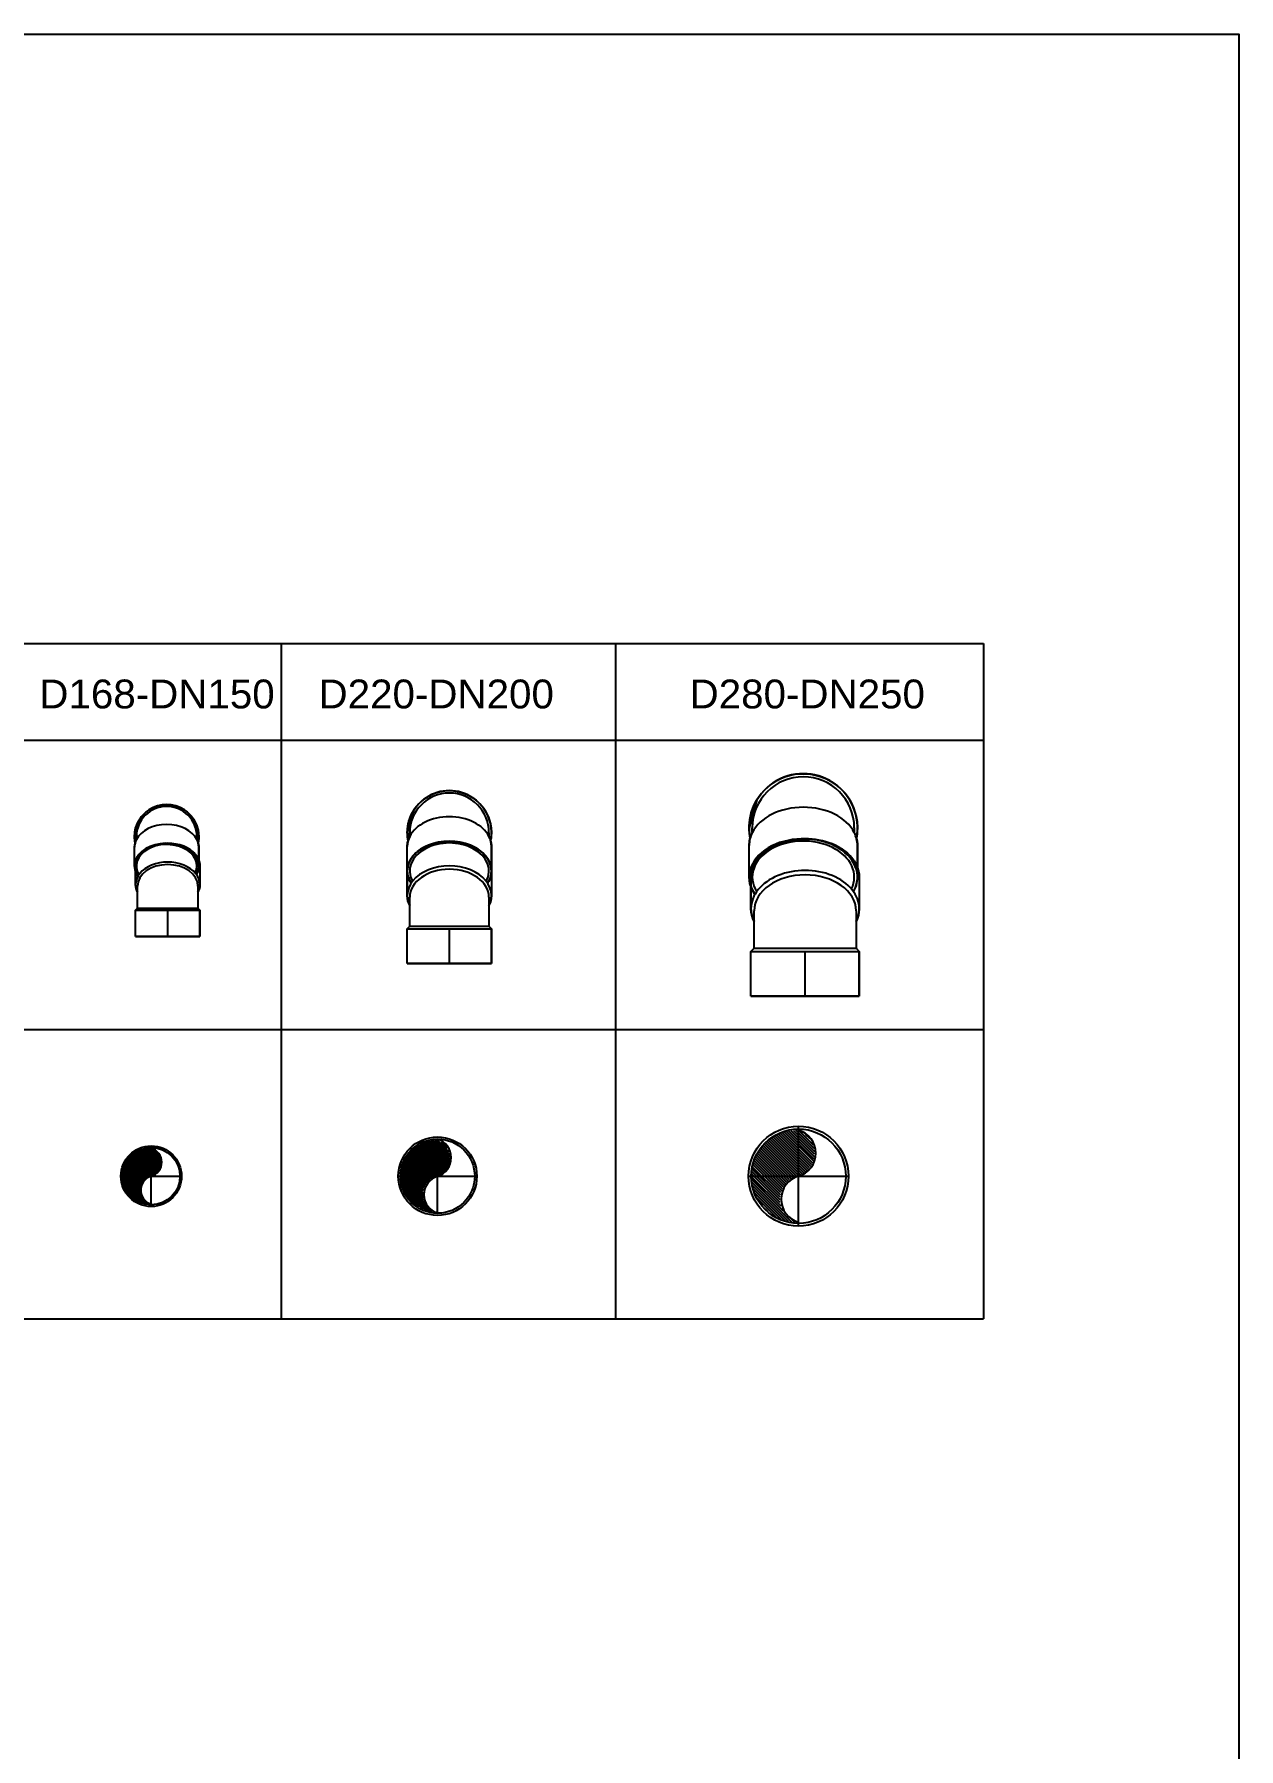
# Model space of a CAD drawing. Header units: millimetres. Extents: x 1218 to 72853, y -34712 to 16286.
# Drawn here: x 21895 to 25233, y 11533 to 16286 of the extents above; entities that cross this region are included whole.
import ezdxf
from ezdxf.enums import TextEntityAlignment as Align

# ---------------------------------------------------------------- set-up
doc = ezdxf.new("R2010")
doc.units = ezdxf.units.MM
doc.styles.get("Standard").update_dxf_attribs({"font": 'arial.ttf'})

# ---------------------------------------------------------------- blocks, each defined once
blk = doc.blocks.new('2CO45 DOWN-D168 uPVC')
for p, q in [((-77.3, 44.1), (-73.8, 49.8)), ((-73.8, 49.8), (-69.5, 55.6)), ((-69.5, 55.6), (-63.7, 62.1)), ((-63.7, 62.1), (-57.9, 67.6)), ((-57.9, 67.6), (-49.6, 73.9)), ((-49.6, 73.9), (-43.7, 77.5)), ((-43.7, 77.5), (-36, 81.4)), ((-36, 81.4), (-28.8, 84.2)), ((-28.8, 84.2), (-20.3, 86.6)), ((-20.3, 86.6), (-16.7, 87.4)), ((-16.7, 87.4), (-9.6, 88.5)), ((-9.6, 88.5), (0, 89)), ((0, 89), (9, 88.5)), ((9, 88.5), (19.8, 86.8)), ((19.8, 86.8), (28, 84.5)), ((28, 84.5), (38.4, 80.3)), ((38.4, 80.3), (48.7, 74.5)), ((48.7, 74.5), (56.4, 68.8)), ((56.4, 68.8), (61.3, 64.5)), ((61.3, 64.5), (66.4, 59.3)), ((66.4, 59.3), (69.8, 55.2)), ((69.8, 55.2), (74.8, 48.3)), ((74.8, 48.3), (78.3, 42.4)), ((-76.1, 46.1), (-89, 0)), ((-89, 0), (-88, 13)), ((-89, 0), (-88.9, 3.6)), ((-89, -3), (-89, 0)), ((-88.9, 3.6), (-88.6, 8.1)), ((-88.6, 8.1), (-88, 13.5)), ((-88, 13), (-85.6, 24.4)), ((-88, 13.5), (-87, 19)), ((-87, 19), (-85.9, 23.3)), ((-85.9, 23.3), (-84.4, 28.1)), ((-85.6, 24.4), (-81.7, 35.2)), ((-84.4, 28.1), (-82.9, 32.3)), ((-82.9, 32.3), (-81.4, 36)), ((-81.7, 35.2), (-77.3, 44.1)), ((-81.4, 36), (-79.3, 40.4)), ((-79.3, 40.4), (-76.1, 46.1)), ((78.3, 42.4), (82.8, 32.7)), ((82.8, 32.7), (87, 18.5)), ((87, 18.5), (88.4, 10.3)), ((88.4, 10.3), (89, 0)), ((-88.5, -9.3), (-89, -3)), ((-89, -29.1), (-88.3, -21.3)), ((-89, -81.1), (-89, -29.1)), ((-89, -81.1), (-89, -29.1)), ((-88, -13.6), (-88.5, -9.3)), ((-88.3, -21.3), (-87.7, -18.3)), ((-87.3, -17.1), (-88, -13.6)), ((-87.7, -18.3), (-87.3, -17.1)), ((-72.9, -48.1), (-68.9, -43.9)), ((-68.9, -43.9), (-64.4, -39.9)), ((-64.4, -39.9), (-58.9, -35.8)), ((-58.9, -35.8), (-51.8, -31.4)), ((-51.8, -31.4), (-41.9, -26.7)), ((-41.9, -26.7), (-36.7, -24.7)), ((-36.7, -24.7), (-31.3, -23)), ((-31.3, -23), (-25.7, -21.5)), ((-25.7, -21.5), (-19.9, -20.2)), ((-19.9, -20.2), (-13.9, -19.3)), ((-13.9, -19.3), (-9.2, -18.7)), ((-9.2, -18.7), (-2.9, -18.3)), ((-2.9, -18.3), (2.9, -18.1)), ((2.9, -18.1), (9.7, -18.3)), ((9.7, -18.3), (18, -19)), ((18, -19), (23.5, -19.8)), ((23.5, -19.8), (30.6, -21.2)), ((30.6, -21.2), (36, -22.6)), ((36, -22.6), (43.8, -25.2)), ((43.8, -25.2), (51.7, -28.4)), ((51.7, -28.4), (56.4, -30.8)), ((56.4, -30.8), (60.1, -32.9)), ((60.1, -32.9), (63.4, -34.9)), ((63.4, -34.9), (65.9, -36.6)), ((65.9, -36.6), (69.2, -39)), ((69.2, -39), (72.7, -42)), ((72.7, -42), (76.8, -46)), ((76.8, -46), (81.1, -51)), ((88, -13.1), (87.3, -17.1)), ((87.3, -17.1), (88.4, -22)), ((88.3, -10.9), (88, -13.1)), ((88.8, -6.5), (88.3, -10.9)), ((88.4, -22), (88.9, -26.7)), ((89, 0), (88.8, -6.5)), ((88.9, -26.7), (89, -29.1)), ((89, -29.1), (89, -81.1)), ((89, -81.1), (89, -29.1)), ((-87.7, -91.8), (-89, -81.1)), ((-85.8, -97.8), (-87.7, -91.8)), ((-86.1, -81.1), (-85.1, -72.1)), ((-86.1, -133.1), (-86.1, -81.1)), ((-86.1, -81.1), (-86.1, -133.1)), ((-85.1, -72.1), (-83.2, -65.3)), ((-83.2, -65.3), (-80.6, -59.5)), ((-80.6, -59.5), (-77.2, -53.7)), ((-77.2, -53.7), (-72.9, -48.1)), ((81.1, -51), (83.5, -54.3)), ((86.9, -94.8), (83.3, -103.3)), ((83.5, -54.3), (85.8, -58)), ((85.8, -58), (87.8, -62)), ((89, -81.1), (86.9, -94.8)), ((87.8, -62), (89.3, -65.7)), ((89.3, -65.7), (90.9, -71.3)), ((90.9, -71.3), (91.7, -76.1)), ((91.7, -76.1), (91.9, -79.7)), ((91.9, -79.7), (91.9, -81.1)), ((91.9, -81.1), (91.9, -133.1)), ((91.9, -81.1), (91.9, -133.1)), ((-85.7, -139), (-86.1, -133.1)), ((-83, -103.9), (-85.8, -97.8)), ((-84.7, -143.9), (-85.7, -139)), ((-80, -108.7), (-83, -103.9)), ((91.5, -139.6), (90.6, -143.9)), ((91.9, -133.1), (91.5, -139.6)), ((-83, -149.3), (-84.7, -143.9)), ((-80.9, -154.2), (-83, -149.3)), ((-80.9, -198.2), (-80.9, -154.2)), ((-80.9, -198.2), (-80.9, -154.2)), ((88.6, -150.1), (86.8, -154.2)), ((86.8, -154.2), (86.8, -198.2)), ((86.8, -154.2), (86.8, -198.2)), ((89.7, -147), (88.6, -150.1)), ((90.6, -143.9), (89.7, -147)), ((-86.1, -203.4), (-80.9, -198.2)), ((-80.9, -198.2), (-86.1, -203.4)), ((-86.1, -276.9), (-86.1, -203.4)), ((-86.1, -276.9), (-86.1, -203.4)), ((86.8, -198.2), (91.9, -203.4)), ((86.8, -198.2), (91.9, -203.4)), ((91.9, -203.4), (91.9, -276.9)), ((91.9, -276.9), (91.9, -203.4)), ((91.9, -276.9), (-86.1, -276.9)), ((-86.1, -276.9), (91.9, -276.9))]:
    blk.add_line(p, q)
at = {"color": 8}
for p, q in [((-83.9, -8), (-83.9, 0)), ((83.9, 0), (83.9, -8)), ((-80.9, -154.2), (-80.9, -136.7)), ((86.8, -136.7), (86.8, -154.2)), ((-86.1, -203.4), (2.9, -203.4)), ((-80.9, -198.2), (86.8, -198.2)), ((2.9, -203.4), (91.9, -203.4)), ((2.9, -276.9), (2.9, -203.4))]:
    blk.add_line(p, q, dxfattribs=at)
blk.add_arc((0, 0), 89, 348.9479, 191.0521)
blk.add_arc((0, 0), 83.9, 0, 180, dxfattribs=at)
for centre, major_axis, start_param, end_param in [((0, -29.1), (89, 0), 1.570796, 2.79978), ((0, -29.1), (89, 0), 0.341812, 1.570796), ((2.9, -133.1), (89, 0), 6.283185, 9.424778), ((2.9, -136.7), (-83.9, 0), 3.141593, 6.283185)]:
    blk.add_ellipse(centre, major_axis=major_axis, ratio=0.707107, start_param=start_param, end_param=end_param, dxfattribs=at)
for centre, major_axis, start_param, end_param in [((0, -81.1), (89, 0), 5.897551, 9.890649), ((0, -81.1), (83.9, 0), 5.948404, 9.839796), ((0, -29.1), (89, 0), 2.79978, 3.141593), ((2.9, -81.1), (89, 0), 0, 3.141593), ((0, -29.1), (89, 0), 0, 0.341812), ((2.9, -133.1), (89, 0), 9.424778, 9.76659), ((2.9, -133.1), (89, 0), 5.941373, 6.283185)]:
    blk.add_ellipse(centre, major_axis=major_axis, ratio=0.707107, start_param=start_param, end_param=end_param)
at = {"flags": 1}
blk.add_attdef('AMC', (2.9, -203.4), '', height=0.5, dxfattribs=at)
blk = doc.blocks.new('2CO45 DOWN-D220 uPVC')
for p, q in [((-75.8, 88.5), (-64.9, 96.7)), ((-64.9, 96.7), (-57.2, 101.5)), ((-57.2, 101.5), (-47.1, 106.5)), ((-47.1, 106.5), (-37.6, 110.2)), ((-37.6, 110.2), (-26.6, 113.4)), ((-26.6, 113.4), (-21.8, 114.4)), ((-21.8, 114.4), (-12.5, 115.8)), ((-12.5, 115.8), (0, 116.5)), ((0, 116.5), (11.8, 115.9)), ((11.8, 115.9), (25.9, 113.6)), ((25.9, 113.6), (36.6, 110.6)), ((36.6, 110.6), (50.3, 105.1)), ((50.3, 105.1), (63.8, 97.5)), ((63.8, 97.5), (73.9, 90.1)), ((-99.7, 60.3), (-116.5, 0)), ((-107, 46.1), (-101.2, 57.7)), ((-106.6, 47.1), (-103.8, 52.9)), ((-103.8, 52.9), (-99.7, 60.3)), ((-101.2, 57.7), (-96.5, 65.2)), ((-96.5, 65.2), (-91, 72.8)), ((-91, 72.8), (-83.4, 81.3)), ((-83.4, 81.3), (-75.8, 88.5)), ((73.9, 90.1), (80.3, 84.4)), ((80.3, 84.4), (86.9, 77.6)), ((86.9, 77.6), (91.4, 72.3)), ((91.4, 72.3), (97.9, 63.2)), ((97.9, 63.2), (102.4, 55.5)), ((102.4, 55.5), (108.3, 42.8)), ((-116.5, 0), (-115.2, 17.1)), ((-116.5, 0), (-116.4, 4.7)), ((-116.4, -3.9), (-116.5, 0)), ((-116.4, 4.7), (-116, 10.6)), ((-116, 10.6), (-115.1, 17.7)), ((-115.2, 17.1), (-112, 31.9)), ((-115.1, 17.7), (-113.8, 24.8)), ((-113.8, 24.8), (-112.4, 30.5)), ((-112.4, 30.5), (-110.5, 36.8)), ((-112, 31.9), (-107, 46.1)), ((-110.5, 36.8), (-108.5, 42.3)), ((-108.5, 42.3), (-106.6, 47.1)), ((108.3, 42.8), (113.9, 24.3)), ((113.9, 24.3), (115.7, 13.5)), ((115.7, 13.5), (116.5, 0)), ((-116.5, -38.1), (-115.6, -27.8)), ((-116.5, -106.2), (-116.5, -38.1)), ((-116.5, -106.2), (-116.5, -38.1)), ((-115.9, -12.2), (-116.4, -3.9)), ((-115.1, -17.8), (-115.9, -12.2)), ((-115.6, -27.8), (-114.8, -23.9)), ((-114.3, -22.3), (-115.1, -17.8)), ((-114.8, -23.9), (-114.3, -22.3)), ((-88.2, -52.4), (-81, -47)), ((-81, -47), (-71.6, -41.2)), ((-71.6, -41.2), (-58.7, -35.1)), ((-58.7, -35.1), (-51.9, -32.5)), ((-51.9, -32.5), (-44.8, -30.2)), ((-44.8, -30.2), (-37.5, -28.2)), ((-37.5, -28.2), (-29.9, -26.6)), ((-29.9, -26.6), (-22.1, -25.3)), ((-22.1, -25.3), (-15.8, -24.6)), ((-15.8, -24.6), (-7.7, -24)), ((-7.7, -24), (0, -23.8)), ((0, -23.8), (8.9, -24.1)), ((8.9, -24.1), (19.7, -25)), ((19.7, -25), (26.9, -26.1)), ((26.9, -26.1), (36.2, -27.9)), ((36.2, -27.9), (43.3, -29.7)), ((43.3, -29.7), (53.5, -33)), ((53.5, -33), (63.8, -37.3)), ((63.8, -37.3), (70, -40.4)), ((70, -40.4), (74.9, -43.1)), ((74.9, -43.1), (79.2, -45.8)), ((79.2, -45.8), (82.4, -48)), ((115.2, -17.2), (114.3, -22.3)), ((114.3, -22.3), (115.8, -28.8)), ((115.6, -14.2), (115.2, -17.2)), ((116.2, -8.5), (115.6, -14.2)), ((115.8, -28.8), (116.4, -35)), ((116.5, 0), (116.2, -8.5)), ((116.4, -35), (116.5, -38.1)), ((116.5, -38.1), (116.5, -106.2)), ((116.5, -106.2), (116.5, -38.1)), ((-116.5, -106.2), (-115.3, -94.5)), ((-115.3, -94.5), (-112.8, -85.5)), ((-112.8, -85.5), (-109.4, -77.9)), ((-109.4, -77.9), (-104.9, -70.3)), ((-104.9, -70.3), (-99.2, -63.1)), ((-99.2, -63.1), (-94, -57.6)), ((-94, -57.6), (-88.2, -52.4)), ((82.4, -48), (86.7, -51.2)), ((86.7, -51.2), (91.3, -55.1)), ((91.3, -55.1), (96.7, -60.3)), ((96.7, -60.3), (102.3, -66.9)), ((102.3, -66.9), (105.4, -71.2)), ((105.4, -71.2), (108.4, -76.1)), ((108.4, -76.1), (111, -81.3)), ((111, -81.3), (113, -86.2)), ((113, -86.2), (115.1, -93.4)), ((115.1, -93.4), (116.1, -99.7)), ((-114.8, -120.2), (-116.5, -106.2)), ((-116.5, -174.3), (-116.5, -106.2)), ((-116.5, -106.2), (-116.5, -174.3)), ((-112.3, -128.1), (-114.8, -120.2)), ((-108.6, -136), (-112.3, -128.1)), ((-106, -140.2), (-108.6, -136)), ((109, -135.2), (105.9, -140)), ((113.7, -124.1), (109, -135.2)), ((116.5, -106.2), (113.7, -124.1)), ((116.1, -99.7), (116.5, -104.4)), ((116.5, -104.4), (116.5, -106.2)), ((116.5, -106.2), (116.5, -174.3)), ((116.5, -106.2), (116.5, -174.3)), ((-116, -182), (-116.5, -174.3)), ((-114.8, -188.5), (-116, -182)), ((-112.6, -195.5), (-114.8, -188.5)), ((114.8, -188.5), (113.6, -192.5)), ((115.9, -182.9), (114.8, -188.5)), ((116.5, -174.3), (115.9, -182.9)), ((-109.8, -201.9), (-112.6, -195.5)), ((-109.8, -259.6), (-109.8, -201.9)), ((-109.8, -259.6), (-109.8, -201.9)), ((112.1, -196.6), (109.8, -201.9)), ((109.8, -201.9), (109.8, -259.6)), ((109.8, -201.9), (109.8, -259.6)), ((113.6, -192.5), (112.1, -196.6)), ((-116.5, -266.3), (-109.8, -259.6)), ((-109.8, -259.6), (-116.5, -266.3)), ((-116.5, -362.6), (-116.5, -266.3)), ((-116.5, -362.6), (-116.5, -266.3)), ((109.8, -259.6), (116.5, -266.3)), ((109.8, -259.6), (116.5, -266.3)), ((116.5, -266.3), (116.5, -362.6)), ((116.5, -362.6), (116.5, -266.3)), ((116.5, -362.6), (-116.5, -362.6)), ((-116.5, -362.6), (116.5, -362.6))]:
    blk.add_line(p, q)
at = {"color": 8}
for p, q in [((-109.8, -10.5), (-109.8, 0)), ((109.8, 0), (109.8, -10.5)), ((-109.8, -201.9), (-109.8, -179.1)), ((109.8, -179.1), (109.8, -201.9)), ((-116.5, -266.3), (0, -266.3)), ((-109.8, -259.6), (109.8, -259.6)), ((0, -266.3), (116.5, -266.3)), ((0, -362.6), (0, -266.3))]:
    blk.add_line(p, q, dxfattribs=at)
blk.add_arc((0, 0), 116.5, 348.9479, 191.0521)
blk.add_arc((0, 0), 109.8, 0, 180, dxfattribs=at)
for centre, major_axis, start_param, end_param in [((0, -38.1), (116.5, 0), 1.570796, 2.79978), ((0, -38.1), (116.5, 0), 0.341812, 1.570796), ((0, -174.3), (116.5, 0), 6.283185, 9.424778), ((0, -179.1), (-109.8, 0), 3.141593, 6.283185)]:
    blk.add_ellipse(centre, major_axis=major_axis, ratio=0.707107, start_param=start_param, end_param=end_param, dxfattribs=at)
for centre, major_axis, start_param, end_param in [((0, -106.2), (116.5, 0), 5.857195, 9.850769), ((0, -106.2), (109.8, 0), 5.907997, 9.799966), ((0, -38.1), (116.5, 0), 2.79978, 3.141593), ((0, -106.2), (116.5, 0), 0, 3.141593), ((0, -38.1), (116.5, 0), 0, 0.341812), ((0, -174.3), (116.5, 0), 9.424778, 9.76659), ((0, -174.3), (116.5, 0), 5.941373, 6.283185)]:
    blk.add_ellipse(centre, major_axis=major_axis, ratio=0.707107, start_param=start_param, end_param=end_param)
at = {"flags": 1}
blk.add_attdef('AMC', (0, -266.3), '', height=0.5, dxfattribs=at)
blk = doc.blocks.new('2CO45 DOWN-D280 uPVC')
for p, q in [((-48.5, 142), (-34.3, 146)), ((-34.3, 146), (-28.1, 147.3)), ((-28.1, 147.3), (-16.1, 149.1)), ((-16.1, 149.1), (0, 150)), ((0, 150), (15.3, 149.2)), ((15.3, 149.2), (33.3, 146.2)), ((33.3, 146.2), (47.1, 142.4)), ((-117.1, 93.7), (-107.4, 104.7)), ((-107.4, 104.7), (-97.6, 113.9)), ((-97.6, 113.9), (-83.6, 124.5)), ((-83.6, 124.5), (-73.6, 130.7)), ((-73.6, 130.7), (-60.7, 137.2)), ((-60.7, 137.2), (-48.5, 142)), ((47.1, 142.4), (64.7, 135.3)), ((64.7, 135.3), (82.1, 125.5)), ((82.1, 125.5), (95.1, 116)), ((95.1, 116), (103.3, 108.7)), ((103.3, 108.7), (111.9, 99.9)), ((111.9, 99.9), (117.7, 93)), ((-128.3, 77.7), (-150, 0)), ((-144.3, 41.1), (-137.8, 59.3)), ((-142.3, 47.4), (-139.8, 54.5)), ((-139.8, 54.5), (-137.2, 60.6)), ((-137.8, 59.3), (-130.3, 74.3)), ((-137.2, 60.6), (-133.6, 68.1)), ((-133.6, 68.1), (-128.3, 77.7)), ((-130.3, 74.3), (-124.3, 84)), ((-124.3, 84), (-117.1, 93.7)), ((117.7, 93), (126, 81.4)), ((126, 81.4), (131.9, 71.5)), ((131.9, 71.5), (139.5, 55.1)), ((139.5, 55.1), (146.7, 31.2)), ((-150, 0), (-148.4, 22)), ((-150, 0), (-149.9, 6.1)), ((-149.9, -5), (-150, 0)), ((-149.9, 6.1), (-149.4, 13.7)), ((-149.4, 13.7), (-148.3, 22.8)), ((-148.4, 22), (-144.3, 41.1)), ((-148.3, 22.8), (-146.6, 32)), ((-146.6, 32), (-144.8, 39.2)), ((-144.8, 39.2), (-142.3, 47.4)), ((146.7, 31.2), (149, 17.4)), ((149, 17.4), (150, 0)), ((-150, -49.1), (-148.8, -35.8)), ((-149.2, -15.7), (-149.9, -5)), ((-148.2, -23), (-149.2, -15.7)), ((-148.8, -35.8), (-147.8, -30.8)), ((-147.2, -28.8), (-148.2, -23)), ((-147.8, -30.8), (-147.2, -28.8)), ((-87.2, -53), (-70.7, -45)), ((-70.7, -45), (-61.9, -41.7)), ((-61.9, -41.7), (-52.7, -38.7)), ((-52.7, -38.7), (-43.3, -36.2)), ((-43.3, -36.2), (-33.5, -34.1)), ((-33.5, -34.1), (-23.5, -32.5)), ((-23.5, -32.5), (-15.4, -31.5)), ((-15.4, -31.5), (-5, -30.8)), ((-5, -30.8), (5, -30.6)), ((5, -30.6), (16.4, -30.9)), ((16.4, -30.9), (30.4, -32.1)), ((30.4, -32.1), (39.7, -33.4)), ((39.7, -33.4), (51.5, -35.8)), ((51.5, -35.8), (60.7, -38.2)), ((60.7, -38.2), (73.9, -42.4)), ((73.9, -42.4), (87.1, -47.9)), ((148.4, -22.1), (147.2, -28.8)), ((147.2, -28.8), (149, -37.1)), ((148.9, -18.3), (148.4, -22.1)), ((149.6, -10.9), (148.9, -18.3)), ((149, -37.1), (149.9, -45)), ((150, 0), (149.6, -10.9)), ((149.9, -45), (150, -49.1)), ((-150, -136.7), (-150, -49.1)), ((-150, -136.7), (-150, -49.1)), ((-135.9, -100.2), (-130.1, -90.4)), ((-130.1, -90.4), (-122.8, -81.1)), ((-122.8, -81.1), (-116.1, -74)), ((-116.1, -74), (-108.6, -67.3)), ((-108.6, -67.3), (-99.3, -60.4)), ((-99.3, -60.4), (-87.2, -53)), ((87.1, -47.9), (95.1, -51.9)), ((95.1, -51.9), (101.4, -55.4)), ((101.4, -55.4), (106.9, -58.8)), ((106.9, -58.8), (111.1, -61.7)), ((111.1, -61.7), (116.6, -65.8)), ((116.6, -65.8), (122.6, -70.8)), ((122.6, -70.8), (129.5, -77.5)), ((129.5, -77.5), (136.7, -86)), ((136.7, -86), (140.7, -91.5)), ((140.7, -91.5), (144.6, -97.8)), ((150, -49.1), (150, -136.7)), ((150, -136.7), (150, -49.1)), ((-147.8, -154.8), (-150, -136.7)), ((-145, -136.6), (-143.5, -121.6)), ((-145, -224.3), (-145, -136.6)), ((-145, -136.6), (-145, -224.3)), ((-143.5, -121.6), (-140.2, -110)), ((-140.2, -110), (-135.9, -100.2)), ((144.6, -97.8), (147.9, -104.5)), ((150, -136.7), (146.4, -159.8)), ((147.9, -104.5), (150.5, -110.8)), ((150.5, -110.8), (153.1, -120.1)), ((153.1, -120.1), (154.5, -128.2)), ((154.5, -128.2), (154.9, -134.3)), ((154.9, -134.3), (155, -136.6)), ((155, -136.6), (155, -224.3)), ((155, -136.6), (155, -224.3)), ((-144.6, -164.9), (-147.8, -154.8)), ((-139.8, -175.2), (-144.6, -164.9)), ((-134.9, -183.1), (-139.8, -175.2)), ((-134, -184.3), (-134.9, -183.1)), ((140.4, -174.1), (138.9, -176.5)), ((146.4, -159.8), (140.4, -174.1)), ((-144.4, -234.2), (-145, -224.3)), ((-142.8, -242.6), (-144.4, -234.2)), ((154.2, -235.3), (152.7, -242.6)), ((155, -224.3), (154.2, -235.3)), ((-140, -251.6), (-142.8, -242.6)), ((-136.4, -259.8), (-140, -251.6)), ((-136.4, -334.1), (-136.4, -259.8)), ((-136.4, -334.1), (-136.4, -259.8)), ((149.4, -253), (146.3, -259.8)), ((146.3, -259.8), (146.3, -334.1)), ((146.3, -259.8), (146.3, -334.1)), ((151.3, -247.7), (149.4, -253)), ((152.7, -242.6), (151.3, -247.7)), ((-145, -342.8), (-136.4, -334.1)), ((-136.4, -334.1), (-145, -342.8)), ((-145, -466.8), (-145, -342.8)), ((-145, -466.8), (-145, -342.8)), ((146.3, -334.1), (155, -342.8)), ((146.3, -334.1), (155, -342.8)), ((155, -342.8), (155, -466.8)), ((155, -466.8), (155, -342.8)), ((155, -466.8), (-145, -466.8)), ((-145, -466.8), (155, -466.8))]:
    blk.add_line(p, q)
at = {"color": 8}
for p, q in [((-141.3, -13.5), (-141.3, 0)), ((141.3, 0), (141.3, -13.5)), ((-136.4, -259.8), (-136.4, -230.4)), ((146.3, -230.4), (146.3, -259.8)), ((-145, -342.8), (5, -342.8)), ((-136.4, -334.1), (146.3, -334.1)), ((5, -342.8), (155, -342.8)), ((5, -466.8), (5, -342.8))]:
    blk.add_line(p, q, dxfattribs=at)
blk.add_arc((0, 0), 150, 348.9479, 191.0521)
blk.add_arc((0, 0), 141.3, 0, 180, dxfattribs=at)
for centre, major_axis, start_param, end_param in [((0, -49.1), (150, 0), 1.570796, 2.79978), ((0, -49.1), (150, 0), 0.341812, 1.570796), ((5, -224.3), (150, 0), 6.283185, 9.424778), ((5, -230.4), (-141.3, 0), 3.141593, 6.283185)]:
    blk.add_ellipse(centre, major_axis=major_axis, ratio=0.707107, start_param=start_param, end_param=end_param, dxfattribs=at)
for centre, major_axis, start_param, end_param in [((0, -136.7), (150, 0), 5.897551, 9.890649), ((0, -136.7), (141.3, 0), 5.948404, 9.839796), ((0, -49.1), (150, 0), 2.79978, 3.141593), ((5, -136.6), (150, 0), 0, 3.141593), ((0, -49.1), (150, 0), 0, 0.341812), ((5, -224.3), (150, 0), 9.424778, 9.76659), ((5, -224.3), (150, 0), 5.941373, 6.283185)]:
    blk.add_ellipse(centre, major_axis=major_axis, ratio=0.707107, start_param=start_param, end_param=end_param)
at = {"flags": 1}
blk.add_attdef('AMC', (5, -342.8), '', height=0.5, dxfattribs=at)
blk = doc.blocks.new('SLEEVE-D168 uPVC')
at = {"ltscale": 200}
h = blk.add_hatch(dxfattribs=at)
h.set_pattern_fill('ANSI31', color=256, angle=90, style=0)
h.set_pattern_definition([(135, (359301.0274, 136711.0688), (-2.24506403, -2.24506403), [])])
h.paths.add_polyline_path([(-2.1, -77.4, -0.414214), (-79.4, 0), (-2.1, 0, 0.754438)])
h.paths.add_polyline_path([(-79.4, 0, -0.414214), (-2.1, 77.4), (-2.1, 0)])
h.paths.add_polyline_path([(-2.1, 77.4, -0.754438), (-2.1, 0)])
for p, q in [((0, -84.1), (0, 84.1)), ((-84.1, 0), (79.9, 0))]:
    blk.add_line(p, q)
blk.add_circle((0, 0), 84.1)
blk.add_circle((0, 0), 79.5, dxfattribs=at)
for centre, start, end in [((-11, 38.7), 285.9354, 74.0646), ((11, -38.7), 105.9354, 254.0646)]:
    blk.add_arc(centre, 40.2, start, end, dxfattribs=at)
blk = doc.blocks.new('SLEEVE-D220 uPVC')
at = {"ltscale": 200}
h = blk.add_hatch(dxfattribs=at)
h.set_pattern_fill('ANSI31', color=256, scale=1.294118, angle=90, style=0)
h.set_pattern_definition([(135, (464977.8, 176920.2066), (-2.90537698, -2.90537698), [])])
h.paths.add_polyline_path([(-2.7, -100.1, -0.414214), (-102.8, 0), (-2.7, 0, 0.754438)])
h.paths.add_polyline_path([(-102.8, 0, -0.414214), (-2.7, 100.1), (-2.7, 0)])
h.paths.add_polyline_path([(-2.7, 100.1, -0.754438), (-2.7, 0)])
for p, q in [((0, -102.9), (0, 102.9)), ((-108.8, 0), (108.8, 0))]:
    blk.add_line(p, q)
blk.add_circle((0, 0), 108.8)
blk.add_circle((0, 0), 102.9, dxfattribs=at)
for centre, start, end in [((-16.1, 51.4), 287.3928, 72.6072), ((16.1, -51.4), 107.3928, 252.6072)]:
    blk.add_arc(centre, 53.9, start, end, dxfattribs=at)
blk = doc.blocks.new('SLEEVE-D280 uPVC')
at = {"ltscale": 200}
h = blk.add_hatch(dxfattribs=at)
h.set_pattern_fill('ANSI31', color=256, scale=1.647059, angle=90, style=0)
h.set_pattern_definition([(135, (591789.9275, 225171.172), (-3.69775252, -3.69775252), [])])
h.paths.add_polyline_path([(-3.4, -127.4, -0.414214), (-130.8, 0), (-3.4, 0, 0.754438)])
h.paths.add_polyline_path([(-130.8, 0, -0.414214), (-3.4, 127.4), (-3.4, 0)])
h.paths.add_polyline_path([(-3.4, 127.4, -0.754438), (-3.4, 0)])
for p, q in [((0, -138.5), (0, 138.5)), ((-138.5, 0), (138.5, 0))]:
    blk.add_line(p, q)
blk.add_circle((0, 0), 138.5)
blk.add_circle((0, 0), 130.9, dxfattribs=at)
for centre, start, end in [((-18.2, 63.7), 285.9354, 74.0646), ((18.2, -63.7), 105.9354, 254.0646)]:
    blk.add_arc(centre, 66.3, start, end, dxfattribs=at)

msp = doc.modelspace()

# ---------------------------------------------------------------- linework, layer by layer
for p, q in [((13684.4, 14596.4), (24525.8, 14596.4)), ((22579, 14596.4), (22579, 12724.8)), ((23505.4, 14596.4), (23505.4, 12724.8)), ((24525.8, 14596.4), (24525.8, 12724.8)), ((13684.4, 14328.5), (24525.8, 14328.5)), ((13684.4, 13526.6), (24525.8, 13526.6)), ((13684.4, 12724.8), (24525.8, 12724.8))]:
    msp.add_line(p, q)
msp.add_lwpolyline([(1218, 16285.6), (25232.7, 16285.6), (25232.7, -2725.9), (1218, -2725.9)], close=True)

# ---------------------------------------------------------------- block references
for name, p in [('2CO45 DOWN-D280 uPVC', (24026.1, 14085.8)), ('2CO45 DOWN-D220 uPVC', (23045.3, 14072.2)), ('2CO45 DOWN-D168 uPVC', (22261.9, 14061.1)), ('SLEEVE-D220 uPVC', (23012.7, 13119.9)), ('SLEEVE-D280 uPVC', (24012.9, 13119.9)), ('SLEEVE-D168 uPVC', (22219.2, 13119.9))]:
    msp.add_blockref(name, p)

# ---------------------------------------------------------------- texts
at = {"color": 2, "ltscale": 500}
for s, p in [('D168-DN150', (22235.2, 14456.7)), ('D220-DN200', (23008.9, 14456.7)), ('D280-DN250', (24037.1, 14456.7))]:
    msp.add_text(s, height=80, rotation=360, dxfattribs=at).set_placement(p, align=Align.MIDDLE_CENTER)

doc.saveas('drawing.dxf')
